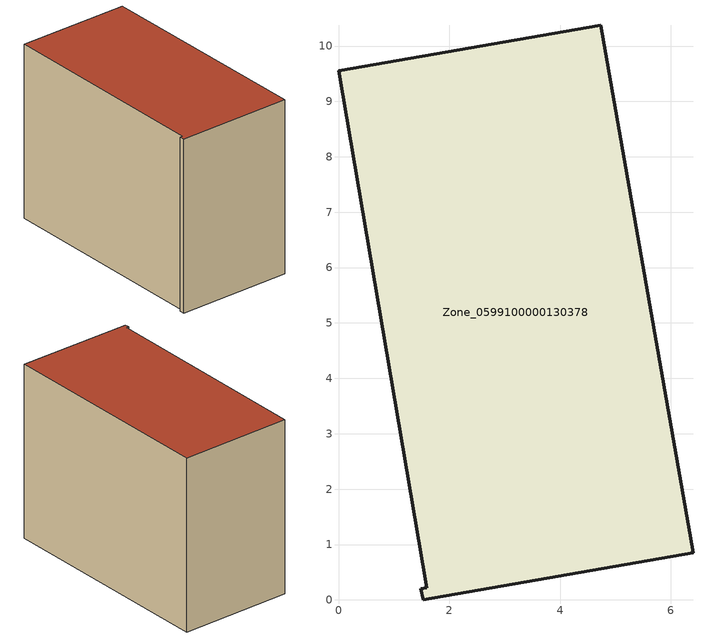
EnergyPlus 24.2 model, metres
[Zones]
Zone_0599100000130378
 floor ground (C_G): 1.49,0.2 1.59,0.22 0,9.55 4.73,10.38 6.4,0.85 1.53,0 z0
 wall outside (C_F): 1.59,0.22 1.49,0.2 1.53,0 6.4,0.85 4.73,10.38 0,9.55 1.59,0.22 z0:7.45
 roof outside (C_R): 4.73,10.38 0,9.55 1.59,0.22 1.49,0.2 1.53,0 6.4,0.85 z7.45
[BUILDING]
Pand.0599100000130378: North Axis=0; Terrain=City; Loads Convergence Tolerance Value=0.04; Temperature Convergence Tolerance Value=0.4; Solar Distribution=FullExterior; Maximum Number of Warmup Days=25; Minimum Number of Warmup Days=1
[Site:Location]
Rotterdam.The.Hague.AP_ZH_NLD Design_Conditions: Latitude=51.96; Longitude=4.45; Time Zone=1; Elevation=-4.5
[SITE:GROUNDTEMPERATURE:BUILDINGSURFACE]
18, 18, 18, 18, 18, 18, 18, 18, 18, 18, 18, 18
[MATERIAL] Thermal Absorptance=0.9; Solar Absorptance=0.7; Visible Absorptance=0.7
Name | Roughness | Thickness | Conductivity | Density | Specific Heat
G.TC.1946 | MediumSmooth | 0.15 | 1 | 540 | 1210
F.TC.1946 | Rough | 0.3 | 0.857143 | 1920 | 840
R.TC.1946 | MediumRough | 0.2 | 0.909091 | 1500 | 1000
[CONSTRUCTION]
C_G: G.TC.1946
C_F: F.TC.1946
C_R: R.TC.1946
[ZONE]
Zone_0599100000130378: Type=1; Multiplier=1; Ceiling Height=Autocalculate; Volume=Autocalculate; Floor Area=autocalculate; Part of Total Floor Area=Yes
[ZONEINFILTRATION:DESIGNFLOWRATE]
Infil_Zone_0599100000130378: Zone or ZoneList or Space or SpaceList=Zone_0599100000130378; Schedule=AlwaysOn; Design Flow Rate Calculation Method=Flow/Area; Flow Rate per Floor Area=0.003; Constant Term Coefficient=1; Temperature Term Coefficient=0; Velocity Term Coefficient=0; Velocity Squared Term Coefficient=0
[HVACTEMPLATE:ZONE:IDEALLOADSAIRSYSTEM]
Zone_0599100000130378: Maximum Heating Supply Air Temperature=50; Minimum Cooling Supply Air Temperature=13; Maximum Heating Supply Air Humidity Ratio=0.0156; Minimum Cooling Supply Air Humidity Ratio=0.0077; Heating Limit=NoLimit; Cooling Limit=NoLimit; Dehumidification Control Type=ConstantSensibleHeatRatio; Cooling Sensible Heat Ratio=0.7; Dehumidification Setpoint=60; Humidification Control Type=None; Humidification Setpoint=30; Outdoor Air Method=None; Outdoor Air Flow Rate per Person=0.00944; Outdoor Air Flow Rate per Zone Floor Area=0; Outdoor Air Flow Rate per Zone=0; Demand Controlled Ventilation Type=None; Outdoor Air Economizer Type=NoEconomizer; Heat Recovery Type=None; Sensible Heat Recovery Effectiveness=0.7; Latent Heat Recovery Effectiveness=0.65
[ZONECONTROL:THERMOSTAT]
ThermostatControl_Zone_0599100000130378: Zone or ZoneList=Zone_0599100000130378; Control Type Schedule=DualSetpointControlType; Control 1=Thermostat_Zone_0599100000130378; Temperature Difference Between Cutout And Setpoint=0
[THERMOSTATSETPOINT:DUALSETPOINT]
Thermostat_Zone_0599100000130378: Heating Setpoint Temperature Schedule=HeatingSetpoint_Zone_0599100000130378; Cooling Setpoint Temperature Schedule=CoolingSetpoint_Zone_0599100000130378
[SCHEDULE:COMPACT]
HeatingSetpoint_Zone_0599100000130378: Through: 12/31, For: AllDays, Until: 24:00, 21
CoolingSetpoint_Zone_0599100000130378: Through: 12/31, For: AllDays, Until: 24:00, 24
DualSetpointControlType: Through: 12/31, For: AllDays, Until: 24:00, 4
AlwaysOn: Through: 12/31, For: AllDays, Until: 24:00, 1
